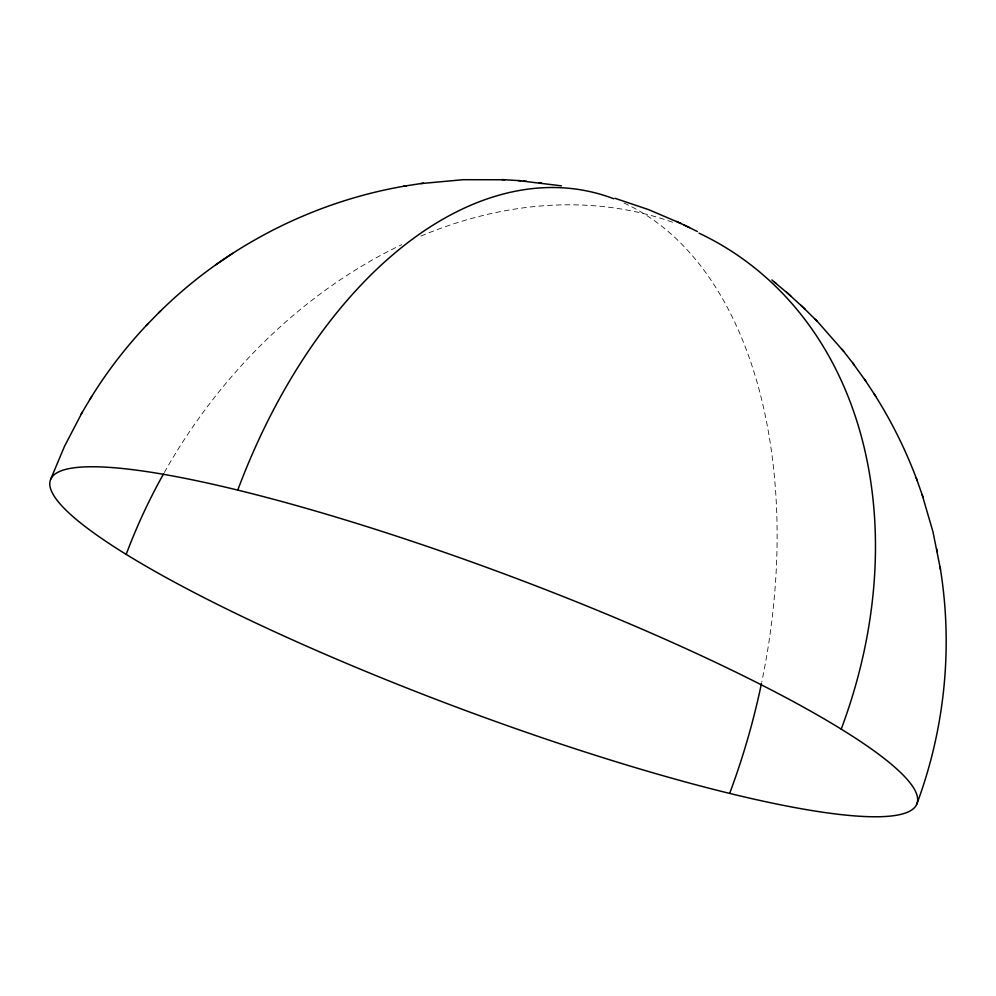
<?xml version="1.0" encoding="UTF-8"?>
<svg xmlns="http://www.w3.org/2000/svg" width="996" height="996" viewBox="0 0 996 996"><rect width="100%" height="100%" fill="white"/><g stroke="black" fill="none" stroke-linecap="round" stroke-linejoin="round"><path stroke-width="0.75" stroke-dasharray="4.98 3.74" d="M623.994 203.035A462.53 280.15 -76.3 0 1 761.803 681.874M164.29 472.54A462.53 361.162 -58.3 0 1 401.699 244.68M420.935 236.064A462.53 361.162 -58.3 0 1 675.375 223.241"/><path stroke-width="1.49" d="M916.743 804.258A462.53 70.766 20.5 0 0 291.604 504.213A462.53 70.766 20.5 0 0 242.787 616.81A462.53 70.766 20.5 0 0 916.743 804.258C944.93 728.86 953.297 646.118 940.012 566.687M50.672 479.263L64.566 446.171L82.469 411.883M90.225 398.861C106.809 371.794 126.293 346.533 148.167 323.538M81.049 414.286L91.644 396.483M158.775 312.744C225.656 246.286 313.466 201.379 406.43 185.779M146.225 325.543L160.692 310.764M232.578 253.37L215.534 264.961M420.847 183.588L463.078 179.703L504.773 179.753M403.629 186.227L423.462 183.164M518.069 180.562L561.445 185.841M501.86 179.591L520.671 180.712M523.448 180.948L526.398 181.26M538.961 182.592L541.55 182.866M614.98 198.291L648.882 209.733L680.965 223.502M683.953 224.934L697.325 231.508M676.496 221.373L689.531 227.598M771.863 279.976L790.799 295.937M786.603 292.264L805.142 309.233M774.079 281.744L776.096 283.437M801.083 305.386L817.255 321.322L843.637 351.339M815.201 319.28L817.255 321.322M852.601 362.855L866.084 381.605M841.956 349.21L854.394 365.121M874.164 393.955C891.52 421.208 905.937 450.317 917.179 480.607M864.578 379.339L875.758 396.346M922.147 494.751L932.953 531.715L940.51 569.451M916.245 478.018L923.118 497.427M936.825 549.132L937.311 551.834M699.03 233.164A462.53 361.162 -58.3 0 1 841.222 729.122M126.193 554.386A462.53 361.162 -58.3 0 1 163.556 473.859M237.758 490.107A462.53 280.15 -76.3 0 1 613.76 198.764M761.492 683.356A462.53 280.15 -76.3 0 1 729.657 793.414"/></g></svg>
